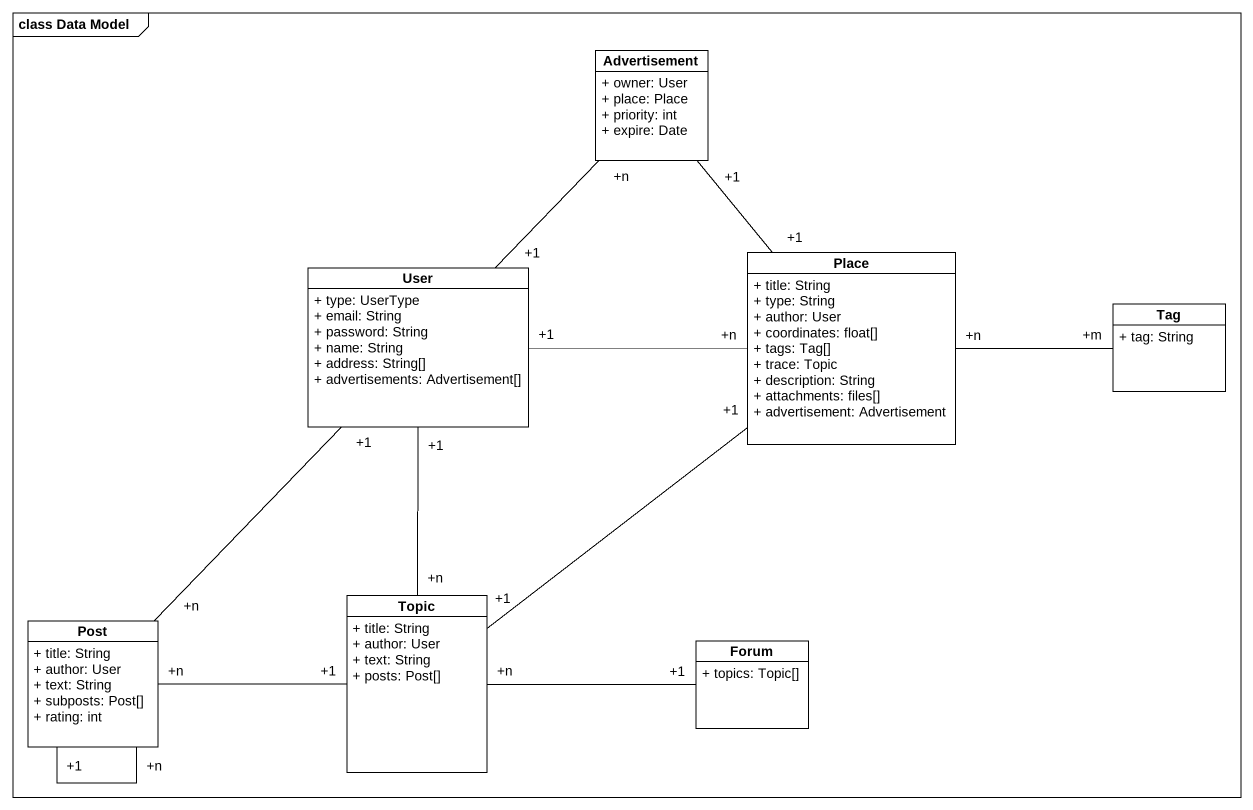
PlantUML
@startuml
mainframe class Data Model
hide circle
hide empty members
skinparam classAttributeIconSize 0
class Advertisement {
  + owner: User
  + place: Place
  + priority: int
  + expire: Date
}
class Place {
  + title: String
  + type: String
  + author: User
  + coordinates: float[]
  + tags: Tag[]
  + trace: Topic
  + description: String
  + attachments: files[]
  + advertisement: Advertisement
}
class User {
  + type: UserType
  + email: String
  + password: String
  + name: String
  + address: String[]
  + advertisements: Advertisement[]
}
class Tag {
  + tag: String
}
class Topic {
  + title: String
  + author: User
  + text: String
  + posts: Post[]
}
class Post {
  + title: String
  + author: User
  + text: String
  + subposts: Post[]
  + rating: int
}
class Forum {
  + topics: Topic[]
}
Place "+1" -up- "+1" Advertisement
Place "+n" -right- "+m" Tag
User "+1" -up- "+n" Advertisement
User "+1" -right- "+n" Place
User "+1" -- "+n" Topic
User "+1" -- "+n" Post
Topic "+1" -up- "+1" Place
Topic "+n" -right- "+1" Forum
Post "+n" -right- "+1" Topic
Post "+1" -- "+n" Post
@enduml
